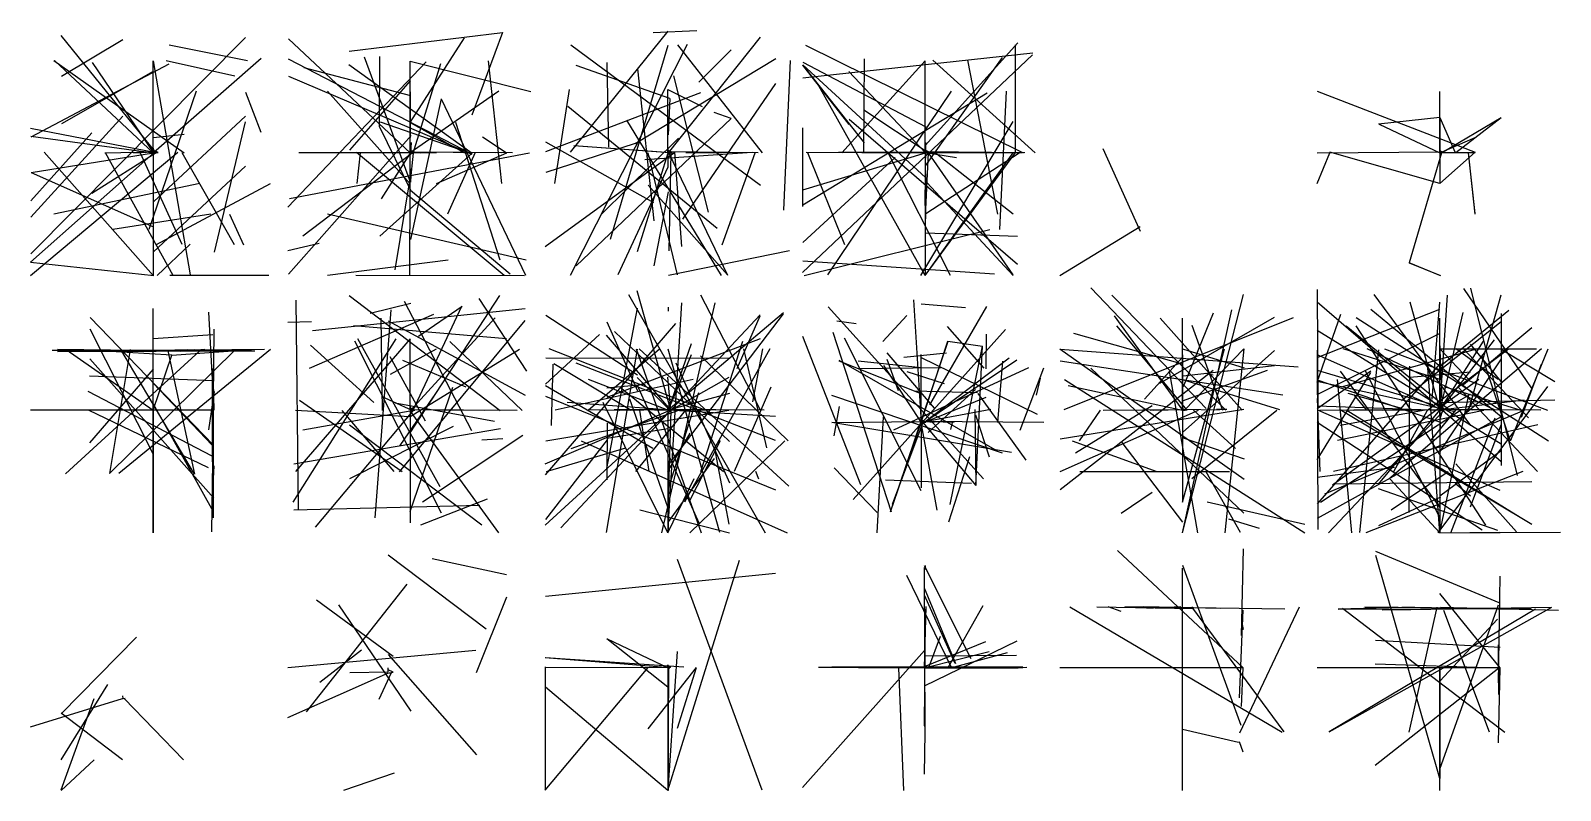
# Model space of a CAD drawing. Header units: metres. Extents: x 0 to 54.4, y -4.2 to 2.
# Drawn here: x 0 to 12.47, y -4.2 to 2 of the extents above; entities that cross this region are included whole.
import ezdxf

# ---------------------------------------------------------------- set-up
doc = ezdxf.new("R2010")
doc.units = ezdxf.units.M

msp = doc.modelspace()

# ---------------------------------------------------------------- linework, layer by layer
at = {"layer": 'MCD_Layer_0'}
for p, q in [((5.076984, 1.982574), (5.432513, 1.996765)), ((0.001892, 0.176788), (1.751892, 1.941589)), ((1.023438, 1), (0.25, 1.957581)), ((0.751862, 1.920776), (0.251923, 1.621582)), ((1.129578, 1.880768), (1.769989, 1.751923)), ((2.101984, 1.930176), (3.098138, 0.998108)), ((2.598108, 1.83017), (3.848138, 1.981964)), ((3.096216, 1.248108), (3.538477, 1.9375)), ((3.848108, 1.981964), (3.598108, 1.308044)), ((5.196216, 1.992188), (4.399402, 1.005798)), ((5.355212, 1.884735), (4.399402, 0.001892)), ((4.404193, 1.880768), (5.953204, 0.736298)), ((4.729358, 0.297577), (5.198077, 1.878418)), ((5.948047, 1.94339), (5.198138, 1)), ((5.273792, 1.880798), (5.966205, 1.001923)), ((6.319867, 1.876862), (8.093396, 1.001923)), ((7.294324, 1.061615), (8.050122, 1.897675)), ((8.028729, 1.880798), (8.029797, 1.001923)), ((0.190399, 1.751862), (1.252991, 1.001923)), ((1, 1), (0.193604, 1.751862)), ((1, 1.023438), (1, 1.75)), ((1, 1.75), (1.299988, 0.005798)), ((1, 1.023438), (1, 1.75)), ((1.880768, 1.769989), (1.001923, 1)), ((1.105377, 1.751923), (1.665588, 1.626892)), ((3.598108, 0.990356), (2.101984, 1.764038)), ((3.098138, 0.760437), (2.723016, 1.779968)), ((2.846216, 1.211548), (2.848108, 1.785767)), ((3.096216, 1.021545), (3.096216, 1.748108)), ((3.096216, 1.748108), (4.080072, 1.5)), ((3.730463, 1.75), (3.841089, 0.750031)), ((4.930591, 1.077576), (6.077014, 1.769989)), ((5.713763, 1.84079), (5.448108, 1.576599)), ((6.192981, 1.751831), (6.139606, 0.533173)), ((6.294324, 0.025543), (8.171185, 1.799072)), ((8.171216, 1.812073), (6.296246, 1.607971)), ((7.294324, 1.75), (6.613904, 1.001892)), ((6.794324, 1.004791), (6.800122, 1.76593)), ((7.294324, 1.023438), (7.294324, 1.75)), ((7.296246, 0.894775), (7.925031, 1.778076)), ((7.355939, 1.755798), (8.191998, 1.001923)), ((7.886182, 0.501923), (7.641522, 1.755798)), ((1.126862, 1.723999), (0.001923, 1.129578)), ((1, 1.664001), (0.251892, 1.237183)), ((0.501892, 1.735779), (1.001923, 1)), ((3.226953, 1.741791), (2.098138, 0.55835)), ((2.101984, 1.625977), (3.598138, 0.990356)), ((2.227014, 1.695374), (3.098138, 1.467041)), ((2.596216, 1.719818), (3.602014, 0.997864)), ((3.119653, 0.998108), (3.346216, 1.728638)), ((5.211841, 1.444), (4.448108, 1.712982)), ((4.698077, 1.736786), (4.713733, 1.047974)), ((4.948047, 1.684174), (5.080951, 0.446381)), ((5.526813, 0.517548), (5.244189, 1.626892)), ((6.294324, 1.719177), (6.796216, 1.081116)), ((6.296185, 1.738403), (7.300122, 1.211548)), ((6.296216, 1.719177), (7.296216, 0.800171)), ((6.675122, 1.230865), (6.296246, 1.716003)), ((6.671216, 1.663666), (7.296246, 1)), ((1.349579, 1.501923), (0.963196, 0.376862)), ((3.096216, 0.748108), (2.419855, 1.503906)), ((2.601953, 1.023224), (3.098108, 1.587402)), ((3.096216, 1.498108), (3.088464, 0.003876)), ((3.817926, 1.503906), (3.095972, 1)), ((3.096216, 1.021545), (3.096216, 1.498108)), ((4.274585, 0.751892), (4.39339, 1.517517)), ((5.196216, 1.023438), (5.196216, 1.515625)), ((5.196216, 1.515625), (5.477008, 1.376892)), ((6.073077, 1.566589), (5.315326, 0.459198)), ((7.294324, 0), (6.415875, 1.564362)), ((7.505872, 1.501892), (6.499524, 0.005798)), ((7.902295, 0.376892), (7.95799, 1.501923)), ((10.49054, 1.501923), (11.778534, 1.005798)), ((11.49054, 1.015625), (11.49054, 1.5)), ((1.751923, 1.494385), (1.876892, 1.169189)), ((3.348047, 1.440369), (3.098108, 0.293274)), ((3.348138, 1.440369), (4.035608, 0.003235)), ((5.461841, 1.489594), (4.198108, 1.009186)), ((5.597614, 0.384735), (4.381793, 1.376892)), ((5.211841, 1.444), (5.198108, 1.14801)), ((6.296216, 0.576019), (7.800092, 1.488342)), ((0.001923, 0.475189), (0.751862, 1.299774)), ((1, 1.023438), (1, 1.25)), ((1.005798, 0.604004), (1.751892, 1.299988)), ((1.5, 0.190399), (1.751862, 1.252991)), ((3.565149, 1.003906), (2.853693, 1.249969)), ((3.096216, 1.248108), (3.538477, 1)), ((3.463678, 1.250031), (3.826746, 0.128906)), ((4.448108, 0.080383), (5.713733, 1.280792)), ((5.633807, 0.001892), (4.861407, 1.267517)), ((5.713763, 1.280792), (5.573108, 1.330597)), ((6.675122, 1.275665), (8.046246, 0.093597)), ((7.317761, 1), (6.794324, 1.347198)), ((8.010327, 1.255798), (7.255292, 0.001892)), ((11.49054, 1.287994), (10.992432, 1.233978)), ((11.49054, 1.287994), (11.492432, 1)), ((11.49054, 1.287994), (11.617432, 1.003998)), ((11.506165, 1), (11.99054, 1.287994)), ((11.621338, 1.003998), (11.992462, 1.287994)), ((1.023438, 1), (0, 1.199982)), ((0.5, 1.163177), (0.001892, 0.609589)), ((0.001892, 1.135986), (1.001892, 1)), ((1.001862, 1.12561), (1.251892, 1.153595)), ((3.101953, 1.142639), (2.101892, 0.012756)), ((2.846216, 1.211548), (3.098108, 0.696381)), ((3.878076, 1.000031), (3.68551, 1.128845)), ((5.196216, 1.023438), (5.196216, 1.234375)), ((6.296185, 0.563873), (6.296185, 1.205566)), ((10.996338, 1.233978), (11.492462, 1)), ((11.49054, 1), (11.778534, 1.126892)), ((0, 0.001923), (1.199982, 1.005768)), ((0, 0.109985), (1.005798, 1)), ((0.005798, 0.839996), (1.001862, 1)), ((1, 0), (0.109985, 1.005798)), ((1.023438, 1), (0.5, 0.67038)), ((0.604004, 1.001892), (1, 1.007812)), ((1.163177, 0.001892), (0.609589, 1.001892)), ((0.839996, 1.001862), (1, 1.007812)), ((0.892792, 1.001892), (1.231995, 0.255768)), ((1, 1.039062), (1.003906, 1)), ((1, 1.007812), (1, 1.039062)), ((1, 1.039062), (1.003906, 1)), ((1, 1.039062), (1.003906, 1)), ((1, 1.007812), (1, 1.039062)), ((1, 1.039062), (1.003906, 1)), ((1, 1.023438), (1, 0.25)), ((1.039062, 1.003906), (1, 1.023438)), ((1, 1.007812), (1, 1.023438)), ((1, 1.023438), (1.003906, 1)), ((1.039062, 1.003906), (1, 1.023438)), ((1, 1.007812), (1, 1.023438)), ((1.023438, 1.003906), (1, 1.015625)), ((1, 1.015625), (1, 0)), ((1.001892, 1), (1.007812, 1)), ((1.001923, 1), (1.007812, 1)), ((1.001923, 1), (1.007812, 1)), ((1.001923, 1), (1.007812, 1)), ((1.003906, 1), (1.023438, 1)), ((1.003906, 1), (1.015625, 1)), ((1.007812, 1), (1.039062, 1.003906)), ((1.664001, 0.251892), (1.237183, 1.001923)), ((2.110864, 0.628876), (4.068475, 1.000031)), ((2.187952, 1.003845), (2.863672, 1.003845)), ((3.111841, 0.998108), (2.221216, 0.321625)), ((2.651666, 1.003876), (3.182336, 0.999969)), ((3.862146, 0), (2.656458, 1.003876)), ((2.686334, 0.999969), (2.660089, 0.749969)), ((3.309656, 1), (2.794489, 0.999969)), ((3.096216, 0.998108), (2.858545, 0.624908)), ((3.096216, 1.00592), (3.096216, 1.03717)), ((3.096216, 1.00592), (3.096216, 1.03717)), ((3.096216, 1.03717), (3.100122, 0.998108)), ((3.096216, 1.03717), (3.100122, 0.998108)), ((3.135278, 1.002014), (3.096216, 1.021545)), ((3.135278, 1.002014), (3.096216, 1.021545)), ((3.135278, 1.002014), (3.096216, 1.021545)), ((3.096216, 1.021545), (3.096216, 0.998108)), ((3.240747, 1.003784), (3.096216, 1.00592)), ((3.793481, 1.000031), (3.096216, 1.00592)), ((3.928278, 1.000031), (3.096216, 1.00592)), ((3.839899, 1.000031), (3.096216, 1.00592)), ((3.121332, 1), (3.096216, 1.00592)), ((3.119653, 0.998108), (3.096216, 0.765564)), ((3.101984, 1.084229), (3.098077, 0.998108)), ((3.098108, 0.998108), (3.104028, 0.998108)), ((3.098108, 0.998108), (3.104028, 0.998108)), ((3.098138, 0.998108), (3.104028, 0.998108)), ((3.100122, 0.998108), (3.119653, 0.998108)), ((3.100122, 0.998108), (3.119653, 0.998108)), ((3.100122, 0.998108), (3.119653, 0.998108)), ((3.100122, 0.998108), (3.119653, 0.998108)), ((3.100122, 0.998108), (3.119653, 0.998108)), ((3.104028, 0.998108), (3.135278, 1.002014)), ((3.104028, 0.998108), (3.135278, 1.002014)), ((3.104028, 0.998108), (3.135278, 1.002014)), ((3.104028, 0.998108), (3.135278, 1.002014)), ((3.104028, 0.998108), (3.135278, 1.002014)), ((3.309656, 0.75), (3.883875, 1.000031)), ((3.625146, 1.003906), (3.3995, 0.500031)), ((4.196216, 0.236298), (5.253802, 1.005798)), ((5.08089, 0.593597), (4.201953, 1.087189)), ((4.930591, 1.077576), (4.202014, 0.839996)), ((5.219653, 1), (4.430591, 1.057587)), ((5.211841, 1), (4.430591, 1.057587)), ((5.283405, 1.11908), (4.655414, 0.501831)), ((4.948108, 0.197174), (5.198108, 1)), ((5.007495, 0.947144), (5.882587, 1.005768)), ((5.273792, 0.005798), (5.036212, 1.001862)), ((5.196216, 1.039062), (5.200122, 1)), ((5.196216, 1.007812), (5.196216, 1.039062)), ((5.196216, 1.039062), (5.200122, 1)), ((5.196216, 1.007812), (5.196216, 1.039062)), ((5.196216, 1.039062), (5.200122, 1)), ((5.196216, 1.039062), (5.200122, 1)), ((5.235278, 1.003906), (5.196216, 1.023438)), ((5.196216, 1.023438), (5.196216, 0.882812)), ((5.235278, 1.003906), (5.196216, 1.023438)), ((5.196216, 1.023438), (5.200122, 1)), ((5.196216, 1.023438), (5.196216, 0.882812)), ((5.219653, 1.003906), (5.196216, 1.015625)), ((5.933002, 1.001892), (5.196216, 1.007812)), ((5.762805, 1.001923), (5.196216, 1.007812)), ((5.202014, 1), (5.196216, 1)), ((5.198047, 1), (5.204028, 1)), ((5.198108, 1), (5.204028, 1)), ((5.198138, 1), (5.204028, 1)), ((5.198138, 1), (5.204028, 1)), ((5.198138, 1), (5.204028, 1)), ((5.198138, 1), (5.204028, 1)), ((5.200122, 1), (5.219653, 1)), ((5.200122, 1), (5.219653, 1)), ((5.200122, 1), (5.211841, 1)), ((5.204028, 1), (5.219653, 1.003906)), ((5.204028, 1), (5.235278, 1.003906)), ((5.204028, 1), (5.235278, 1.003906)), ((5.219653, 1), (5.204028, 0.201599)), ((5.685809, 0.001892), (5.205402, 1.001923)), ((5.309863, 0.236206), (5.253802, 1.005798)), ((5.640216, 1.001892), (5.344226, 1.001892)), ((5.640216, 0.251892), (5.909198, 1.001923)), ((6.296216, 0.698273), (7.296185, 1)), ((6.32475, 1.005768), (8.078992, 1.001831)), ((6.63902, 0.251862), (6.339093, 1.001892)), ((6.589246, 1.005707), (7.294324, 1.007812)), ((7.165387, 1.001862), (6.778699, 1.001801)), ((6.865552, 1.005768), (7.380475, 1.001862)), ((7.49989, 0.001892), (6.992596, 1.001862)), ((7.257672, 1.001892), (7.294324, 1.007812)), ((7.294324, 0.571228), (7.300092, 1.086151)), ((7.294324, 1.039062), (7.29823, 1)), ((7.294324, 1.039062), (7.29823, 1)), ((7.294324, 1.007812), (7.294324, 1.039062)), ((7.294324, 1.039062), (7.29823, 1)), ((7.294324, 1.007812), (7.294324, 1.039062)), ((7.294324, 1.039062), (7.29823, 1)), ((7.294324, 1.023438), (7.294324, 1)), ((7.294324, 1.023438), (7.29823, 1)), ((7.294324, 1.023438), (7.294324, 0)), ((7.333386, 1.003906), (7.294324, 1.023438)), ((7.294324, 1.023438), (7.294324, 0)), ((7.333386, 1.003906), (7.294324, 1.023438)), ((7.294324, 1.023438), (7.294324, 0)), ((7.294324, 1.007812), (7.294324, 1.023438)), ((7.317761, 1.003906), (7.294324, 1.015625)), ((8.106396, 1.001923), (7.294324, 1.007812)), ((7.294324, 0), (8.032727, 1.005798)), ((7.294324, 0), (8.013501, 1.001892)), ((7.317761, 1), (7.294324, 0.484375)), ((7.296185, 1), (7.302136, 1)), ((7.296216, 1), (7.302136, 1)), ((7.550122, 0.960968), (7.296216, 1)), ((7.296216, 1), (7.302136, 1)), ((7.296246, 1), (7.302136, 1)), ((7.296246, 1), (7.302136, 1)), ((7.29823, 1), (7.317761, 1)), ((7.29823, 1), (7.317761, 1)), ((7.299115, 0.505798), (8.060254, 1.001892)), ((7.302136, 1), (7.333386, 1.003906)), ((7.302136, 1), (7.333386, 1.003906)), ((7.31947, 1.001892), (8.009778, 0.005737)), ((8.013501, 0.501892), (7.375439, 1.001892)), ((8.743994, 1.036316), (9.048712, 0.362061)), ((10.49054, 1.001923), (11.49054, 1.007812)), ((10.49054, 0.751923), (10.594513, 1.001892)), ((11.49054, 0.75), (10.594513, 1.005798)), ((11.506165, 1), (11.24054, 0.103973)), ((11.49054, 1.023438), (11.494446, 1)), ((11.49054, 1.007812), (11.49054, 1.023438)), ((11.49054, 1.023438), (11.494446, 1)), ((11.513977, 1.003906), (11.49054, 1.015625)), ((11.49054, 1.015625), (11.49054, 0.75)), ((11.513977, 1.003906), (11.49054, 1.015625)), ((11.494537, 1.001923), (11.49054, 1.007812)), ((11.778534, 1.005798), (11.49054, 0.75)), ((11.778534, 1.001892), (11.49054, 1)), ((11.496338, 1), (11.49054, 1)), ((11.492462, 1), (11.498352, 1)), ((11.492462, 1), (11.498352, 1)), ((11.494446, 1), (11.506165, 1)), ((11.498352, 1), (11.513977, 1.003906)), ((11.498352, 1), (11.513977, 1.003906)), ((11.778534, 0.505798), (11.724518, 1.001923)), ((11.778534, 0.501892), (11.724518, 1.001923)), ((1.001892, 0.193604), (1.751862, 0.892792)), ((2.848108, 0.321747), (3.602014, 0.997864)), ((5.196216, 0.882812), (4.789813, 0.005737)), ((7.050122, 0.963348), (6.296216, 0.269592)), ((0.005676, 0.839996), (1.001862, 0.398407)), ((1.379181, 0.751892), (0.189575, 0.501892)), ((1.021393, 0.251923), (1.957581, 0.751892)), ((2.973077, 0.046814), (3.098108, 0.805603)), ((3.101953, 0.869171), (3.098077, 0.760437)), ((7.296185, 0.091675), (7.300061, 0.830505)), ((8.012799, 0.001923), (7.310315, 0.755798)), ((3.098138, 0.697052), (3.910577, 0.015137)), ((5.682605, 0.005798), (5.036212, 0.736237)), ((5.198108, 0.682007), (5.08092, 0.078369)), ((7.296216, 0.294922), (7.300031, 0.683167)), ((1.470581, 0.501923), (0.67038, 0.376862)), ((1.621582, 0.501892), (1.735779, 0.251923)), ((4.039697, 0.125031), (2.419733, 0.5)), ((6.308759, 0.001923), (7.820691, 0.376892)), ((8.392432, 0), (9.048712, 0.400635)), ((1.299988, 0.255798), (1.031982, 0.001923)), ((2.098108, 0.204559), (2.352014, 0.263458)), ((8.046216, 0.31958), (7.296216, 0.344696)), ((3.406152, 0.125), (2.419733, 0)), ((6.188403, 0.203186), (5.202014, 0)), ((0, 0.109985), (1.005798, 0)), ((1.941589, 0.001892), (1.135986, 0.001892)), ((2.651666, 0.003876), (4.028284, 0.000031)), ((6.296246, 0.121552), (7.858685, 0.014435)), ((11.24054, 0.103973), (11.496338, 0)), ((11.492432, 0), (11.242462, 0.103973)), ((5.219653, -1.097864), (4.946216, -0.123712)), ((9.58573, -1.084253), (8.644354, -0.1)), ((10.492401, -0.113855), (10.496307, -1.084283)), ((11.683807, -0.105066), (12.242462, -0.921869)), ((11.742432, -0.101862), (12.121338, -1.629877)), ((2.162317, -0.198969), (2.181879, -1.906)), ((2.597223, -0.162592), (3.829004, -1.100031)), ((3.099817, -0.228357), (2.767786, -0.309595)), ((3.047144, -0.207971), (3.595911, -1.261957)), ((3.094019, -1.281641), (3.826837, -0.162592)), ((3.117456, -1.101953), (3.515894, -0.248773)), ((3.162317, -0.493555), (3.517816, -0.248773)), ((4.047144, -0.777551), (3.658411, -0.186761)), ((4.874774, -0.154626), (5.990619, -2.095941)), ((5.579974, -0.220972), (5.144641, -2.095972)), ((5.196216, -2.097864), (5.311176, -0.220972)), ((5.950824, -1.095941), (5.465717, -0.158502)), ((7.200574, -0.198267), (7.263104, -1.198236)), ((7.261182, -0.229486), (7.624371, -0.258844)), ((9.747229, -1.095941), (8.817389, -0.158533)), ((9.392432, -2.097864), (9.89115, -0.154596)), ((11.513977, -1.097864), (10.49054, -0.215479)), ((11.743134, -1.220941), (10.956512, -0.154565)), ((11.246338, -0.213098), (11.492432, -1.097864)), ((11.429901, -1.006494), (11.492462, -0.216272)), ((11.49054, -1.097864), (11.552917, -0.158533)), ((11.988129, -0.158472), (11.725525, -1.095941)), ((1.488159, -1.379572), (0.484833, -0.342157)), ((0.999847, -1.097925), (0.999847, -0.269281)), ((0.999847, -1.097925), (0.999847, -0.269281)), ((1.450439, -0.297235), (1.495148, -1.098016)), ((2.275629, -0.753229), (3.287286, -0.314355)), ((2.299066, -0.448755), (4.033411, -0.267969)), ((2.810022, -1.975092), (2.939203, -0.279749)), ((2.856378, -0.346185), (2.867609, -1.100061)), ((2.916254, -0.369135), (4.03338, -0.975366)), ((3.008081, -1.598749), (4.03338, -0.366968)), ((3.787317, -0.344965), (3.095941, -1.101953)), ((4.202014, -0.321558), (4.948077, -0.808069)), ((4.323108, -2.055994), (5.948108, -0.318597)), ((4.698108, -1.572931), (4.948077, -0.265314)), ((6.139453, -0.303461), (5.198138, -1.097864)), ((6.135577, -0.31286), (5.198138, -1.54342)), ((5.201923, -0.289453), (5.201953, -0.255945)), ((5.760608, -0.755853), (5.948138, -0.326898)), ((6.502728, -0.254999), (7.770367, -1.657251)), ((6.575574, -0.369257), (6.731854, -0.390253)), ((7.145917, -0.326227), (6.950543, -0.536462)), ((7.794354, -0.252649), (7.32948, -1.054437)), ((8.428198, -1.092096), (10.298804, -0.342126)), ((8.83573, -0.327875), (9.394354, -1.097864)), ((9.206824, -0.877679), (10.144354, -0.338159)), ((9.211066, -0.346002), (9.880469, -1.095972)), ((9.392432, -2.097864), (9.795142, -0.279596)), ((9.392432, -1.074426), (9.392432, -0.347864)), ((9.644293, -0.307184), (9.39823, -0.905817)), ((10.492432, -0.666681), (11.492432, -0.272272)), ((10.492462, -0.869073), (10.683807, -0.315485)), ((10.808533, -0.342065), (12.376923, -1.345972)), ((10.929901, -0.274286), (11.992462, -1.149072)), ((11.179932, -1.018091), (11.992462, -0.373071)), ((11.49054, -1.074426), (11.49054, -0.347864)), ((11.49054, -1.074426), (11.49054, -0.347864)), ((11.492462, -0.741113), (12.054871, -0.281274)), ((11.679932, -0.300867), (11.492462, -1.097864)), ((11.992401, -0.309076), (11.992432, -1.547479)), ((0.999847, -1.45379), (0.485046, -0.435907)), ((0.999847, -0.511774), (1.485077, -0.480341)), ((1.493958, -0.437555), (1.484863, -1.286981)), ((2.289972, -0.377435), (2.098108, -0.381281)), ((3.881616, -0.514093), (2.632379, -0.408685)), ((4.198138, -1.624719), (5.260577, -0.391046)), ((4.198138, -0.884058), (4.639514, -0.480066)), ((5.219653, -1.097864), (4.696216, -0.486108)), ((4.698108, -0.377008), (4.948108, -0.940515)), ((5.698138, -1.352716), (4.760577, -0.455469)), ((6.294324, -0.494257), (6.76698, -1.702661)), ((6.542432, -0.459863), (7.01698, -1.926263)), ((6.708417, -1.823846), (7.950543, -0.439447)), ((7.474164, -0.415063), (7.773969, -0.754938)), ((7.791364, -0.477563), (7.788373, -0.758844)), ((9.392432, -0.722864), (8.507483, -0.470972)), ((8.854254, -0.408502), (9.429633, -1.095941)), ((9.470313, -0.404565), (9.718634, -1.095941)), ((11.992432, -1.372675), (10.492432, -0.44668)), ((11.49054, -0.472864), (10.498932, -0.967065)), ((10.728912, -0.408502), (11.57193, -1.095941)), ((11.86554, -2.033868), (10.808838, -0.408685)), ((11.683838, -0.886469), (12.242462, -0.421869)), ((1.052734, -0.60946), (0.174652, -0.609705)), ((0.218597, -0.619379), (1.828583, -0.614496)), ((0.867188, -0.609674), (0.219574, -0.603296)), ((1.378754, -0.61236), (0.284393, -1.61535)), ((0.28891, -0.615167), (0.546051, -0.612177)), ((0.289398, -0.602014), (0.999847, -1.098016)), ((1.906097, -0.603235), (0.580536, -0.61532)), ((1.152496, -0.647424), (0.605316, -0.615228)), ((0.810883, -0.603571), (0.644073, -1.612817)), ((0.644073, -1.612817), (1.661957, -0.609705)), ((1.221161, -0.617487), (0.714691, -0.614374)), ((1.957367, -0.603235), (0.718292, -1.613031)), ((1.335175, -1.617517), (0.734711, -0.602838)), ((0.849762, -0.610681), (1.339691, -0.602716)), ((0.968597, -0.61239), (1.660309, -0.613)), ((1.118988, -0.613306), (1.335175, -1.617517)), ((1.152496, -0.647424), (1.800629, -0.602716)), ((1.419769, -0.602991), (1.221161, -0.617487)), ((1.278412, -0.601892), (1.828583, -0.614496)), ((1.550629, -0.611078), (1.58609, -0.612787)), ((1.58609, -0.612787), (1.617523, -0.603906)), ((2.977197, -0.514154), (2.139001, -1.846155)), ((3.094019, -0.516016), (2.161401, -1.596155)), ((2.283411, -0.56817), (2.799066, -1.033563)), ((3.349817, -1.937158), (2.642786, -0.533594)), ((3.33999, -1.721155), (2.667596, -0.514124)), ((2.934015, -0.803217), (3.309595, -0.596155)), ((3.094019, -1.086328), (3.094019, -0.516016)), ((3.094019, -1.148828), (3.988, -0.600061)), ((3.41842, -0.537561), (4.00921, -1.100031)), ((5.486011, -1.092065), (4.227252, -0.596033)), ((4.547839, -1.095972), (5.126971, -0.596002)), ((4.696216, -2.092798), (4.948108, -0.600214)), ((5.948108, -0.516199), (4.698108, -0.993311)), ((4.93764, -0.596033), (5.467181, -2.095972)), ((6.183765, -1.717126), (4.962634, -0.595972)), ((5.196216, -0.597864), (5.61803, -2.092065)), ((5.385608, -0.556848), (5.198138, -1.097864)), ((6.028766, -0.595972), (5.333087, -1.845972)), ((5.464404, -1.595941), (5.807971, -0.533472)), ((5.814014, -0.595941), (6.002032, -1.404565)), ((5.88988, -1.029596), (5.972034, -0.595941)), ((7.261182, -1.752924), (6.635571, -0.508875)), ((7.013074, -1.926263), (7.481824, -0.534235)), ((7.263043, -1.198236), (7.479932, -0.534235)), ((7.479932, -0.534235), (7.763074, -0.574243)), ((7.497449, -1.866235), (7.763074, -0.574243)), ((7.706494, -1.710229), (7.763043, -0.574243)), ((8.392432, -0.595941), (9.894537, -1.658472)), ((8.394354, -0.599146), (10.335699, -0.743066)), ((9.392432, -1.847864), (9.735327, -0.595972)), ((9.392432, -0.597864), (9.894537, -0.752222)), ((9.392432, -1.27923), (10.144293, -0.609827)), ((9.408057, -1.097864), (9.892432, -0.595758)), ((9.894354, -0.595758), (9.738074, -2.097864)), ((10.492401, -0.607477), (10.496338, -2.069086)), ((11.797516, -0.595941), (10.68573, -0.908502)), ((11.49054, -0.847864), (10.703339, -0.595972)), ((10.99054, -0.60589), (10.836182, -2.092584)), ((11.943329, -1.096002), (10.898499, -0.596063)), ((11.040924, -0.596002), (12.368927, -1.095972)), ((12.320526, -0.595941), (11.074524, -1.658502)), ((11.389709, -1.095972), (12.050537, -0.595972)), ((11.49054, -1.097864), (11.84729, -0.533533)), ((11.513977, -1.097864), (11.49054, -0.537866)), ((11.49054, -0.597864), (12.279327, -0.595972)), ((11.49054, -0.597864), (11.726532, -0.845972)), ((11.933838, -0.524072), (11.492462, -1.097864)), ((11.968109, -0.845972), (11.621735, -0.595972)), ((12.215332, -1.158472), (11.684509, -0.595941)), ((11.992432, -0.861871), (11.742432, -0.559473)), ((11.99054, -0.600275), (12.429932, -0.862878)), ((12.070526, -1.342065), (12.375305, -0.595972)), ((1.495026, -1.81347), (0.482513, -0.678094)), ((0.999939, -1.098016), (1.152496, -0.647424)), ((3.220605, -1.185968), (2.933221, -0.662592)), ((3.033411, -0.687982), (3.549066, -0.905542)), ((5.698077, -0.67605), (4.202014, -0.672205)), ((4.259448, -0.720972), (4.244098, -1.220972)), ((4.267047, -0.717096), (4.897449, -1.095972)), ((6.073108, -1.343439), (4.448108, -0.714105)), ((5.385577, -0.644647), (5.198138, -1.097864)), ((5.260577, -0.710046), (5.698138, -1.688715)), ((6.17821, -1.345941), (5.463611, -0.654565)), ((7.885175, -1.430719), (6.593152, -0.692438)), ((7.261182, -0.963861), (6.593182, -0.696344)), ((7.261182, -0.752924), (6.749188, -0.696375)), ((6.954449, -0.732263), (7.263104, -1.198236)), ((6.981152, -0.629968), (7.368573, -1.079126)), ((6.981854, -0.680658), (7.075574, -0.937463)), ((7.12196, -0.665094), (7.468365, -0.629938)), ((7.261182, -1.174799), (7.261182, -0.643549)), ((7.261182, -0.666986), (8.206769, -1.129938)), ((7.284619, -1.198236), (7.979932, -0.671045)), ((7.284619, -1.198236), (8.042432, -0.685449)), ((7.925183, -0.696344), (7.885175, -1.196344)), ((8.394354, -0.695154), (10.210699, -0.972864)), ((9.392432, -0.665399), (9.081793, -1.006677)), ((9.394324, -0.644861), (9.394293, -1.071802)), ((10.142432, -0.735986), (9.39823, -0.821008)), ((11.513977, -1.097864), (10.49054, -0.645074)), ((11.492432, -0.72027), (10.492432, -1.861078)), ((11.24054, -1.930688), (11.246338, -0.739496)), ((11.992432, -0.678674), (11.492432, -1.433862)), ((11.832947, -0.654565), (12.064331, -1.345941)), ((12.158539, -1.154565), (12.320709, -0.720941)), ((1.49585, -0.857019), (0.479584, -0.819452)), ((0.999847, -0.762689), (0.480347, -1.363153)), ((0.999847, -1.097925), (0.999847, -0.762689)), ((1.48349, -1.517328), (1.482544, -0.773798)), ((1.487183, -0.758173), (1.495148, -1.098016)), ((5.401569, -0.845972), (4.27785, -1.095972)), ((5.196216, -1.097864), (4.549365, -0.846002)), ((5.211841, -1.097864), (4.946216, -0.830469)), ((5.219653, -1.097864), (5.196216, -0.828363)), ((5.219653, -1.097864), (5.696216, -0.826898)), ((7.422955, -0.751001), (6.749188, -0.758875)), ((8.137952, -0.751001), (7.037183, -1.258875)), ((7.145917, -0.780634), (7.450543, -0.88064)), ((7.261182, -1.182611), (7.261182, -0.752924)), ((8.069165, -1.258844), (8.261151, -0.751001)), ((8.231854, -0.835046), (8.200574, -0.974451)), ((8.394324, -1.744257), (9.644324, -0.771753)), ((8.432043, -0.845972), (10.39054, -2.095972)), ((8.644324, -0.754968), (9.894324, -1.935449)), ((9.517432, -2.095941), (9.285773, -0.779596)), ((9.392432, -1.019983), (10.08573, -0.771661)), ((9.392432, -0.847864), (10.183112, -1.092065)), ((9.581793, -0.794855), (9.644354, -0.809351)), ((10.492401, -0.849878), (11.496307, -1.193872)), ((10.492432, -0.769861), (11.433807, -1.049493)), ((10.929901, -0.777887), (10.492462, -1.086694)), ((10.492462, -1.502679), (10.929901, -0.790887)), ((10.492462, -0.861078), (11.617432, -1.108667)), ((10.617462, -1.704279), (11.808838, -0.84527)), ((10.772522, -2.095972), (10.656921, -0.845972)), ((10.679901, -0.778284), (11.492462, -1.889856)), ((11.49054, -1.972864), (10.884125, -0.779565)), ((11.246307, -0.829095), (11.742432, -0.784265)), ((11.49054, -2.097864), (11.392914, -0.752252)), ((1.479645, -1.473016), (0.469116, -0.945367)), ((0.999847, -0.876703), (1.480377, -1.383173)), ((0.999847, -1.097925), (0.999847, -0.876703)), ((1.495972, -0.945367), (1.450439, -1.257928)), ((1.476593, -2.089227), (1.495117, -0.945367)), ((3.283411, -0.987756), (3.010004, -1.38595)), ((3.094019, -1.922266), (3.442743, -0.908685)), ((5.073077, -1.408655), (4.198108, -0.898767)), ((4.198108, -0.982904), (6.073108, -1.74624)), ((4.698138, -0.914911), (5.010608, -0.886072)), ((4.808551, -0.908502), (5.649432, -1.595941)), ((4.946216, -0.892511), (5.448108, -2.016229)), ((5.198108, -1.744714), (5.448077, -0.95379)), ((5.698108, -0.960992), (5.198108, -1.097864)), ((6.036792, -0.908472), (5.737231, -1.595941)), ((7.925183, -1.446344), (6.533154, -0.977594)), ((7.722119, -0.95672), (7.204419, -0.941064)), ((7.261182, -1.182611), (7.261182, -0.979486)), ((7.261182, -1.182611), (7.261182, -0.979486)), ((7.284619, -1.198236), (7.792432, -0.991052)), ((7.70448, -0.928644), (7.317792, -1.278253)), ((8.117139, -1.504968), (7.727155, -0.961938)), ((8.46073, -0.895868), (9.394354, -1.097864)), ((10.742462, -0.957086), (11.179932, -1.081689)), ((10.789734, -0.970972), (10.894135, -1.095972)), ((11.476929, -2.095972), (12.372925, -0.904565)), ((11.49054, -2.097864), (11.727325, -0.970972)), ((11.513977, -1.097864), (11.74054, -0.966669)), ((11.52652, -0.904565), (12.151337, -1.095941)), ((11.64093, -0.908472), (12.287537, -1.595941)), ((0.999878, -1.098016), (0, -1.098016)), ((0.999878, -1.098016), (0, -1.098016)), ((0.999878, -1.098016), (0, -1.098016)), ((1.450439, -1.566766), (0.472168, -1.098016)), ((0.999847, -1.045129), (1.488403, -1.923212)), ((0.999847, -1.097986), (0.999847, -2.097864)), ((1.482697, -1.098016), (0.999847, -1.097986)), ((1.485474, -1.098016), (0.999847, -1.097986)), ((1.494629, -1.098016), (0.999847, -1.097986)), ((1.494629, -1.098016), (0.999847, -1.097986)), ((1.485504, -1.098016), (0.999847, -1.097986)), ((0.999847, -2.097864), (0.999847, -1.098016)), ((0.999847, -1.098016), (0.999878, -1.098016)), ((0.999847, -2.097864), (0.999847, -1.098016)), ((0.999847, -1.098016), (0.999939, -1.098016)), ((0.999847, -1.098016), (0.999878, -1.098016)), ((0.999847, -2.097864), (0.999847, -1.098016)), ((0.999847, -1.098016), (0.999878, -1.098016)), ((0.999847, -2.097864), (0.999847, -1.098016)), ((0.999847, -1.098016), (0.999939, -1.098016)), ((0.999847, -1.098016), (0.999878, -1.098016)), ((0.999847, -2.097864), (0.999847, -1.098016)), ((0.999847, -1.098016), (0.999878, -1.098016)), ((0.999847, -2.097864), (0.999847, -1.098016)), ((2.161401, -1.096155), (3.094019, -1.148828)), ((2.192804, -1.014124), (3.030786, -1.596185)), ((2.22088, -1.256769), (3.095911, -1.101953)), ((3.117456, -1.101953), (2.320581, -2.050165)), ((2.965906, -1.596216), (2.540796, -1.100061)), ((3.117456, -1.101953), (2.890894, -0.999994)), ((2.97323, -1.037592), (3.782617, -1.185968)), ((3.094019, -1.062891), (3.097925, -1.101953)), ((3.094019, -1.062891), (3.097925, -1.101953)), ((3.094019, -1.062891), (3.097925, -1.101953)), ((3.094019, -1.094141), (3.094019, -1.062891)), ((3.094019, -1.062891), (3.097925, -1.101953)), ((3.094019, -1.094141), (3.094019, -1.062891)), ((3.094019, -1.062891), (3.097925, -1.101953)), ((3.094019, -1.078516), (3.094019, -1.555078)), ((3.094019, -1.078516), (3.094019, -1.398828)), ((3.094019, -1.078516), (3.097925, -1.101953)), ((3.094019, -1.094141), (3.094019, -1.078516)), ((3.094019, -1.078516), (3.094019, -2.016016)), ((3.133081, -1.098047), (3.094019, -1.078516)), ((3.094019, -1.078516), (3.094019, -1.187891)), ((3.133081, -1.098047), (3.094019, -1.078516)), ((3.967615, -1.100061), (3.094019, -1.094141)), ((3.50799, -1.100031), (3.094019, -1.094141)), ((3.702417, -1.100031), (3.094019, -1.094141)), ((3.09588, -1.101953), (3.101831, -1.101953)), ((3.09588, -1.101953), (3.101831, -1.101953)), ((3.095911, -1.101953), (3.101831, -1.101953)), ((3.095941, -1.101953), (3.101831, -1.101953)), ((3.095941, -1.101953), (3.101831, -1.101953)), ((3.818536, -2.097864), (3.095941, -1.101953)), ((3.095941, -1.101953), (3.101831, -1.101953)), ((3.097925, -1.101953), (3.117456, -1.101953)), ((3.097925, -1.101953), (3.117456, -1.101953)), ((3.097925, -1.101953), (3.109644, -1.101953)), ((3.101831, -1.101953), (3.133081, -1.098047)), ((3.101831, -1.101953), (3.133081, -1.098047)), ((5.219653, -1.097864), (4.196216, -2.034967)), ((4.196216, -1.534235), (5.201984, -1.103479)), ((4.201282, -1.345972), (5.693866, -1.095972)), ((5.222827, -1.095941), (4.376575, -1.033502)), ((4.40697, -1.408502), (5.286609, -1.095941)), ((4.561206, -1.092126), (4.801166, -1.096002)), ((5.196216, -2.097864), (4.66936, -1.033502)), ((4.759845, -1.092096), (5.190601, -1.092157)), ((4.804248, -1.095972), (5.196216, -1.090051)), ((5.196216, -1.887109), (4.885577, -1.007471)), ((5.340289, -1.095972), (4.933368, -1.596002)), ((5.044025, -1.596033), (4.967548, -1.096002)), ((5.090747, -1.096002), (5.196216, -1.090051)), ((5.532397, -1.096063), (5.112567, -1.096002)), ((5.196216, -1.058801), (5.200122, -1.097864)), ((5.196216, -1.058801), (5.200122, -1.097864)), ((5.196216, -1.058801), (5.200122, -1.097864)), ((5.196216, -1.090051), (5.196216, -1.058801)), ((5.196216, -1.058801), (5.200122, -1.097864)), ((5.196216, -1.090051), (5.196216, -1.058801)), ((5.196216, -1.058801), (5.200122, -1.097864)), ((5.196216, -1.090051), (5.196216, -1.058801)), ((5.196216, -1.058801), (5.200122, -1.097864)), ((5.196216, -1.090051), (5.196216, -1.058801)), ((5.196216, -1.074426), (5.196216, -2.097864)), ((5.196216, -1.074426), (5.196216, -1.347864)), ((5.196216, -1.074426), (5.196216, -2.097864)), ((5.235278, -1.093958), (5.196216, -1.074426)), ((5.196216, -1.090051), (5.196216, -1.074426)), ((5.196216, -1.074426), (5.196216, -1.347864)), ((5.235278, -1.093958), (5.196216, -1.074426)), ((5.196216, -1.074426), (5.196216, -1.347864)), ((5.235278, -1.093958), (5.196216, -1.074426)), ((5.196216, -1.074426), (5.196216, -1.847864)), ((5.196216, -1.090051), (5.196216, -1.074426)), ((5.235278, -1.093958), (5.196216, -1.074426)), ((5.235278, -1.093958), (5.196216, -1.074426)), ((5.196216, -1.074426), (5.200122, -1.097864)), ((5.219653, -1.093958), (5.196216, -1.082239)), ((5.777881, -1.095972), (5.196216, -1.090051)), ((5.584033, -1.095941), (5.196216, -1.090051)), ((5.981219, -1.095941), (5.196216, -1.090051)), ((5.538226, -1.095941), (5.196216, -1.090051)), ((5.219653, -1.097864), (5.196216, -1.917505)), ((5.198016, -1.097864), (5.204028, -1.097864)), ((5.202014, -2.066827), (5.198047, -1.097864)), ((5.198108, -1.097864), (5.204028, -1.097864)), ((5.198108, -1.097864), (5.204028, -1.097864)), ((5.198108, -1.097864), (5.204028, -1.097864)), ((5.198108, -1.097864), (5.204028, -1.097864)), ((6.073108, -1.149438), (5.198108, -1.097864)), ((5.198138, -1.097864), (5.204028, -1.097864)), ((5.198138, -1.097864), (5.204028, -1.097864)), ((5.198138, -1.097864), (5.204028, -1.097864)), ((5.200122, -1.097864), (5.219653, -1.097864)), ((5.200122, -1.097864), (5.219653, -1.097864)), ((5.200122, -1.097864), (5.211841, -1.097864)), ((5.200122, -1.097864), (5.219653, -1.097864)), ((5.200122, -1.097864), (5.211841, -1.097864)), ((5.200122, -1.097864), (5.219653, -1.097864)), ((5.204028, -1.097864), (5.235278, -1.093958)), ((5.204028, -1.097864), (5.235278, -1.093958)), ((5.204028, -1.097864), (5.235278, -1.093958)), ((5.204028, -1.097864), (5.235278, -1.093958)), ((5.204028, -1.097864), (5.235278, -1.093958)), ((5.204028, -1.097864), (5.235278, -1.093958)), ((6.593152, -1.067438), (6.548779, -1.305719)), ((7.829449, -1.090845), (7.263104, -1.198236)), ((7.700543, -1.091241), (7.708417, -1.710229)), ((8.394324, -1.331384), (9.894293, -1.088556)), ((8.396643, -1.596002), (9.523657, -1.095972)), ((8.519324, -1.445459), (9.144324, -1.059778)), ((8.554266, -1.345972), (8.725226, -1.095972)), ((8.746039, -1.095972), (9.392432, -1.090051)), ((9.130103, -1.096002), (9.392432, -1.090051)), ((9.158911, -1.096002), (9.392432, -1.090051)), ((9.392432, -1.058801), (9.396338, -1.097864)), ((9.392432, -1.058801), (9.396338, -1.097864)), ((9.392432, -1.058801), (9.396338, -1.097864)), ((9.392432, -1.058801), (9.396338, -1.097864)), ((9.392432, -1.074426), (9.392432, -1.097864)), ((9.392432, -1.074426), (9.392432, -1.347864)), ((9.392432, -1.074426), (9.396338, -1.097864)), ((9.392432, -1.090051), (9.392432, -1.074426)), ((9.392432, -1.074426), (9.396338, -1.097864)), ((9.392432, -1.074426), (9.392432, -1.097864)), ((9.392432, -1.082239), (9.392432, -1.847864)), ((9.406042, -1.095941), (9.392432, -1.090051)), ((9.695441, -1.095941), (9.392432, -1.090051)), ((9.394324, -1.097864), (9.400244, -1.097864)), ((9.394324, -1.097864), (9.400244, -1.097864)), ((9.394324, -1.097864), (9.400244, -1.097864)), ((9.394354, -1.097864), (9.400244, -1.097864)), ((9.394354, -1.097864), (9.400244, -1.097864)), ((9.394354, -1.097864), (9.400244, -1.097864)), ((9.396338, -1.097864), (9.415869, -1.097864)), ((9.396338, -1.097864), (9.415869, -1.097864)), ((9.396338, -1.097864), (9.408057, -1.097864)), ((9.396338, -1.097864), (9.415869, -1.097864)), ((9.396338, -1.097864), (9.415869, -1.097864)), ((9.396338, -1.097864), (9.415869, -1.097864)), ((9.400244, -1.097864), (9.431494, -1.093958)), ((9.400244, -1.097864), (9.431494, -1.093958)), ((9.400244, -1.097864), (9.415869, -1.093958)), ((9.400244, -1.097864), (9.431494, -1.093958)), ((9.400244, -1.097864), (9.431494, -1.093958)), ((9.470313, -1.654565), (10.162421, -1.095941)), ((9.824896, -1.408502), (9.483618, -1.095941)), ((9.754309, -1.092065), (9.669287, -1.092157)), ((10.492401, -1.061884), (11.492432, -1.097864)), ((10.515533, -1.595941), (10.493713, -1.002252)), ((11.982513, -1.752222), (10.495819, -1.095941)), ((10.510132, -1.095941), (11.49054, -1.090051)), ((10.519318, -1.846002), (11.667328, -1.092065)), ((10.554535, -1.779565), (12.179718, -1.095941)), ((10.583313, -2.096002), (11.52652, -1.095972)), ((10.657715, -1.342065), (11.848907, -1.095972)), ((11.372131, -1.095972), (10.677338, -1.220972)), ((10.679932, -1.091882), (12.242462, -2.025873)), ((12.145721, -1.970972), (10.728119, -1.095972)), ((10.783325, -1.096033), (11.49054, -1.090051)), ((11.159332, -1.096002), (10.789734, -1.096033)), ((10.992432, -1.699091), (11.492432, -1.097864)), ((11.023712, -1.095972), (11.49054, -1.090051)), ((11.11615, -1.596033), (11.389709, -1.096002)), ((11.215729, -1.095972), (11.49054, -1.090051)), ((11.61853, -1.095972), (11.418549, -1.342096)), ((11.436127, -1.096002), (11.49054, -1.090051)), ((11.49054, -1.090051), (11.49054, -1.058801)), ((11.49054, -1.090051), (11.49054, -1.058801)), ((11.49054, -1.090051), (11.49054, -1.058801)), ((11.49054, -1.090051), (11.49054, -1.058801)), ((11.49054, -1.090051), (11.49054, -1.058801)), ((11.49054, -1.058801), (11.494446, -1.097864)), ((11.49054, -1.058801), (11.494446, -1.097864)), ((11.49054, -1.058801), (11.494446, -1.097864)), ((11.49054, -1.058801), (11.494446, -1.097864)), ((11.49054, -1.058801), (11.494446, -1.097864)), ((11.49054, -1.058801), (11.494446, -1.097864)), ((11.529602, -1.093958), (11.49054, -1.074426)), ((11.529602, -1.093958), (11.49054, -1.074426)), ((11.529602, -1.093958), (11.49054, -1.074426)), ((11.529602, -1.093958), (11.49054, -1.074426)), ((11.529602, -1.093958), (11.49054, -1.074426)), ((11.529602, -1.093958), (11.49054, -1.074426)), ((11.49054, -1.074426), (11.49054, -1.097864)), ((11.49054, -1.074426), (11.49054, -2.097864)), ((11.49054, -1.074426), (11.49054, -2.097864)), ((11.49054, -1.082239), (11.49054, -1.097864)), ((11.581909, -1.095941), (11.49054, -1.090051)), ((11.909729, -1.095972), (11.49054, -1.090051)), ((11.759308, -1.095972), (11.49054, -1.090051)), ((11.701935, -1.095941), (11.49054, -1.090051)), ((12.314117, -1.095941), (11.49054, -1.090051)), ((11.496521, -1.095941), (11.49054, -1.090051)), ((11.810516, -1.095941), (11.49054, -1.090051)), ((11.513977, -1.097864), (11.49054, -1.169855)), ((11.496307, -1.254846), (11.49234, -1.097864)), ((11.492401, -1.097864), (11.498352, -1.097864)), ((11.492401, -1.097864), (11.498352, -1.097864)), ((11.492432, -1.097864), (11.498352, -1.097864)), ((11.492462, -1.035486), (12.429871, -1.013879)), ((12.179901, -1.016473), (11.492462, -1.097864)), ((11.492462, -1.097864), (11.498352, -1.097864)), ((11.492462, -1.097864), (11.498352, -1.097864)), ((11.492462, -1.097864), (11.498352, -1.097864)), ((11.494446, -1.097864), (11.513977, -1.097864)), ((11.494446, -1.097864), (11.513977, -1.097864)), ((11.494446, -1.097864), (11.513977, -1.097864)), ((11.494446, -1.097864), (11.513977, -1.097864)), ((11.494446, -1.097864), (11.513977, -1.097864)), ((11.494446, -1.097864), (11.513977, -1.097864)), ((11.494446, -1.097864), (11.513977, -1.097864)), ((11.494446, -1.097864), (11.513977, -1.097864)), ((11.494446, -1.097864), (11.513977, -1.097864)), ((11.494446, -1.097864), (11.513977, -1.097864)), ((11.494446, -1.097864), (11.513977, -1.097864)), ((11.498352, -1.097864), (11.529602, -1.093958)), ((11.498352, -1.097864), (11.529602, -1.093958)), ((11.498352, -1.097864), (11.529602, -1.093958)), ((11.498352, -1.097864), (11.529602, -1.093958)), ((11.498352, -1.097864), (11.529602, -1.093958)), ((11.498352, -1.097864), (11.513977, -1.093958)), ((11.498352, -1.097864), (11.529602, -1.093958)), ((11.498352, -1.097864), (11.529602, -1.093958)), ((11.498352, -1.097864), (11.529602, -1.093958)), ((11.498352, -1.097864), (11.529602, -1.093958)), ((11.498352, -1.097864), (11.529602, -1.093958)), ((11.498352, -1.097864), (11.513977, -1.093958)), ((11.513977, -1.097864), (11.99054, -1.513879)), ((1.488159, -1.230676), (1.48819, -1.973016)), ((3.445581, -1.230066), (2.599756, -1.655176)), ((3.679956, -2.03457), (2.599817, -1.218774)), ((4.701984, -1.203333), (4.698077, -1.663843)), ((6.533154, -1.196344), (7.261182, -1.190424)), ((7.999554, -1.442438), (6.533154, -1.196344)), ((6.903699, -2.097864), (6.95448, -1.150262)), ((7.013074, -1.926263), (7.263074, -1.198236)), ((7.276807, -1.198236), (7.026807, -1.866266)), ((7.261182, -1.190424), (7.261182, -1.159174)), ((7.261182, -1.190424), (7.261182, -1.159174)), ((7.261182, -1.190424), (7.261182, -1.159174)), ((7.261182, -1.190424), (7.261182, -1.159174)), ((7.261182, -1.159174), (7.265088, -1.198236)), ((7.261182, -1.190424), (7.261182, -1.159174)), ((7.261182, -1.159174), (7.265088, -1.198236)), ((7.261182, -1.174799), (7.265088, -1.198236)), ((7.300244, -1.19433), (7.261182, -1.174799)), ((7.300244, -1.19433), (7.261182, -1.174799)), ((7.261182, -1.190424), (7.261182, -1.174799)), ((7.261182, -1.174799), (7.265088, -1.198236)), ((7.300244, -1.19433), (7.261182, -1.174799)), ((7.300244, -1.19433), (7.261182, -1.174799)), ((7.300244, -1.19433), (7.261182, -1.174799)), ((7.284619, -1.19433), (7.261182, -1.182611)), ((7.261182, -1.182611), (7.261182, -1.729486)), ((7.530774, -1.196313), (7.261182, -1.190424)), ((8.261151, -1.196313), (7.261182, -1.190424)), ((7.368176, -1.196313), (7.261182, -1.190424)), ((7.263074, -1.198236), (7.268994, -1.198236)), ((7.39198, -1.910638), (7.263074, -1.198236)), ((7.263074, -1.198236), (7.268994, -1.198236)), ((7.263104, -1.198236), (7.268994, -1.198236)), ((7.265088, -1.198236), (7.284619, -1.198236)), ((7.265088, -1.198236), (7.284619, -1.198236)), ((7.265088, -1.198236), (7.284619, -1.198236)), ((7.268994, -1.198236), (7.300244, -1.19433)), ((7.268994, -1.198236), (7.300244, -1.19433)), ((7.268994, -1.198236), (7.284619, -1.19433)), ((7.268994, -1.198236), (7.284619, -1.19433)), ((7.276807, -1.198236), (7.706494, -1.710229)), ((7.276807, -1.198236), (7.706494, -1.710229)), ((7.502698, -1.254999), (7.518353, -1.196313)), ((7.70448, -1.136041), (7.817792, -1.478265)), ((11.992432, -1.152277), (10.492401, -1.98028)), ((10.492462, -1.19549), (11.836151, -2.07287)), ((12.289734, -1.217065), (10.624908, -1.595972)), ((11.581329, -2.095941), (11.943329, -1.158502)), ((11.742432, -1.885065), (11.992432, -1.216272)), ((3.831018, -1.248468), (2.146997, -1.537561)), ((4.014795, -1.303186), (3.195978, -1.846155)), ((3.679956, -1.339594), (3.849786, -1.328363)), ((4.701984, -1.337732), (4.198077, -1.988641)), ((4.489825, -1.345972), (6.170367, -2.095972)), ((5.196216, -1.250055), (4.698047, -1.326532)), ((5.196216, -1.597864), (5.379169, -1.283472)), ((5.621875, -1.345972), (5.370807, -1.842065)), ((5.376788, -2.095972), (6.151477, -1.345972)), ((8.493872, -1.345972), (9.18363, -1.595972)), ((8.89823, -1.360193), (9.394293, -2.009302)), ((9.898199, -1.496179), (9.394293, -1.321008)), ((4.205615, -1.595941), (4.854236, -1.404596)), ((5.573077, -1.489832), (5.198108, -2.007104)), ((5.696216, -2.027032), (5.576984, -1.396631)), ((7.65498, -1.477563), (7.483563, -2.008844)), ((11.99054, -1.429071), (11.492401, -1.798669)), ((1.483368, -1.808466), (1.49585, -1.551813)), ((5.939166, -1.658472), (5.913013, -1.595941)), ((6.55235, -1.567438), (6.902356, -1.930719)), ((8.554846, -1.595972), (9.776923, -1.595972)), ((9.584479, -1.595972), (9.863898, -2.092065)), ((11.121338, -1.564691), (10.492432, -1.644678)), ((12.168915, -1.595972), (10.889313, -2.095972)), ((11.095337, -1.908502), (11.558319, -1.595941)), ((12.117432, -2.089471), (11.621338, -1.533868)), ((5.196216, -2.097864), (5.410022, -1.654565)), ((6.970776, -1.665094), (7.671552, -1.692438)), ((10.621338, -1.696283), (12.242432, -1.678674)), ((11.965027, -2.078271), (10.992462, -1.737878)), ((11.49054, -2.097864), (11.085724, -1.658502)), ((11.74054, -1.798669), (11.617432, -1.694269)), ((3.181848, -2.030786), (3.724786, -1.820764)), ((8.892432, -1.936029), (9.144324, -1.76507)), ((10.390295, -2.029565), (9.594427, -1.845941)), ((11.496307, -1.805078), (10.992371, -2.040277)), ((3.662195, -1.873468), (2.145807, -1.912561)), ((4.968555, -1.908502), (5.698016, -2.095941)), ((9.769324, -1.982813), (10.019324, -2.058252)), ((11.49054, -2.097864), (11.980927, -2.092065)), ((11.49054, -2.097864), (12.474548, -2.092096)), ((8.862006, -2.240802), (9.888098, -3.19588)), ((9.888525, -2.22713), (9.870398, -2.934406)), ((2.91665, -2.275714), (3.713708, -2.879321)), ((3.879419, -2.439594), (3.273981, -2.308948)), ((5.196216, -4.195728), (5.7802, -2.318835)), ((5.966205, -4.193805), (5.276202, -2.314929)), ((7.669324, -3.124316), (7.290479, -2.365619)), ((7.294324, -2.362445), (7.294324, -2.396228)), ((9.392279, -2.359943), (9.869788, -3.66463)), ((10.967316, -2.246661), (11.972504, -2.66463)), ((11.490387, -4.098224), (10.968689, -2.281818)), ((4.198138, -2.611743), (6.073108, -2.425739)), ((7.141217, -2.441791), (7.509961, -3.195605)), ((7.294324, -3.731342), (7.290387, -2.378436)), ((7.290417, -2.432635), (7.290417, -2.395648)), ((9.392279, -3.195789), (9.392279, -2.38338)), ((11.970947, -3.31795), (11.983215, -2.449786)), ((3.066919, -2.516132), (2.246606, -3.555835)), ((7.544324, -3.163715), (7.290479, -2.547992)), ((7.540417, -3.161914), (7.290479, -2.603656)), ((11.982666, -3.19588), (11.490387, -2.591388)), ((2.957574, -3.105731), (2.332574, -2.644244)), ((3.102075, -3.551196), (2.512262, -2.683002)), ((3.879419, -2.621997), (3.633356, -3.237201)), ((7.288556, -3.197528), (7.301434, -2.695667)), ((7.765271, -2.69176), (7.479565, -3.195605)), ((8.475287, -2.700793), (10.204779, -3.721973)), ((8.693793, -2.699725), (9.486029, -2.71358)), ((8.892279, -2.738696), (8.786566, -2.699634)), ((10.228217, -2.718372), (8.923529, -2.700671)), ((9.704779, -2.714221), (9.077338, -2.700183)), ((9.378607, -2.699664), (9.103217, -2.713855)), ((9.467474, -2.700946), (10.220404, -3.718951)), ((9.85813, -3.440509), (9.887793, -2.72713)), ((9.861029, -3.726154), (10.347357, -2.700061)), ((10.588043, -3.717578), (12.404449, -2.703143)), ((12.271637, -2.719592), (10.588043, -3.717578)), ((11.284821, -2.702747), (10.662262, -2.717792)), ((10.662262, -2.717792), (12.002106, -2.713)), ((12.021637, -3.722888), (10.697418, -2.712817)), ((12.236481, -2.715198), (10.878571, -2.703265)), ((11.021637, -2.72536), (11.256012, -2.721057)), ((11.240387, -3.721332), (11.470367, -2.70354)), ((11.256012, -2.721057), (12.402008, -2.703601)), ((11.490387, -4.024005), (11.968475, -2.684161)), ((11.495758, -2.702777), (12.459137, -2.726001)), ((11.521637, -2.725787), (11.892731, -3.71828)), ((12.029449, -2.71767), (11.963043, -2.717456)), ((9.874365, -2.813068), (9.88819, -2.88338)), ((11.490387, -3.305255), (11.960602, -2.801349)), ((0.863098, -2.945697), (0.248108, -3.570728)), ((5.196216, -3.355731), (4.698077, -2.961749)), ((4.702014, -2.961749), (5.198138, -3.195728)), ((7.288556, -2.931842), (7.290417, -3.674182)), ((7.288556, -3.344867), (8.044293, -2.976123)), ((7.290479, -3.18465), (7.790417, -2.982318)), ((7.416486, -2.94176), (7.322369, -3.195605)), ((11.983124, -3.031818), (10.967316, -2.972736)), ((3.629968, -3.055103), (2.098108, -3.195728)), ((2.358881, -3.312915), (2.699548, -3.051227)), ((2.91665, -3.088214), (3.63717, -3.906696)), ((5.211841, -3.195728), (4.196216, -3.115741)), ((5.211841, -3.195728), (4.196216, -3.115741)), ((5.327014, -3.19173), (4.198138, -3.115741)), ((5.200214, -4.193805), (5.276202, -3.064929)), ((6.294324, -4.173389), (7.290417, -3.056842)), ((7.290387, -3.668536), (7.294293, -3.043719)), ((7.290417, -3.08266), (7.290387, -3.39577)), ((8.040417, -3.095721), (7.290479, -3.101459)), ((7.817853, -3.066791), (7.301373, -3.195605)), ((7.503766, -3.195605), (7.967023, -3.070667)), ((9.392279, -3.195789), (9.392279, -3.10213)), ((11.973267, -3.41463), (11.970947, -3.00838)), ((2.098199, -3.600818), (2.918512, -3.236652)), ((2.602106, -3.23479), (2.91665, -3.228839)), ((2.940088, -3.236652), (2.838525, -3.453754)), ((2.91665, -3.228839), (2.91665, -3.197589)), ((2.955713, -3.232745), (2.91665, -3.213214)), ((2.955713, -3.232745), (2.91665, -3.213214)), ((2.920557, -3.236652), (2.940088, -3.236652)), ((2.924463, -3.236652), (2.955713, -3.232745)), ((4.196216, -3.189929), (4.196216, -4.193805)), ((5.196216, -3.195728), (4.196216, -3.193835)), ((4.196216, -4.193835), (5.036212, -3.193866)), ((5.036212, -3.693866), (5.430194, -3.193805)), ((5.196216, -3.187915), (5.196216, -3.17229)), ((5.196216, -3.17229), (5.200122, -3.195728)), ((5.196216, -3.187915), (5.196216, -3.17229)), ((5.196216, -3.180103), (5.196216, -3.195728)), ((5.219653, -3.191821), (5.196216, -3.180103)), ((5.196216, -3.180103), (5.196216, -4.195728)), ((5.219653, -3.191821), (5.196216, -3.180103)), ((5.200214, -3.193805), (5.196216, -3.187915)), ((5.202014, -3.195728), (5.196216, -4.195728)), ((5.198077, -4.195728), (5.198108, -3.195728)), ((5.202014, -4.195728), (5.198138, -3.195728)), ((5.198138, -3.195728), (5.204028, -3.195728)), ((5.198138, -3.195728), (5.204028, -3.195728)), ((5.200122, -3.195728), (5.211841, -3.195728)), ((5.200122, -3.195728), (5.211841, -3.195728)), ((5.204028, -3.195728), (5.219653, -3.191821)), ((5.204028, -3.195728), (5.219653, -3.191821)), ((5.276202, -3.689929), (5.430194, -3.193805)), ((6.423718, -3.19176), (6.762006, -3.19176)), ((7.310864, -3.19176), (6.533215, -3.19176)), ((6.754742, -3.195697), (7.288556, -3.189716)), ((7.554242, -3.195667), (6.811902, -3.195667)), ((7.119611, -4.195728), (7.079083, -3.195667)), ((7.288556, -3.158466), (7.292462, -3.197528)), ((7.288556, -3.158466), (7.292462, -3.197528)), ((7.288556, -3.158466), (7.292462, -3.197528)), ((7.288556, -3.174091), (7.288556, -3.197528)), ((7.288556, -3.174091), (7.288556, -3.197528)), ((7.288556, -3.174091), (7.288556, -3.197528)), ((7.288556, -3.174091), (7.288556, -3.197528)), ((7.390363, -3.195605), (7.288556, -3.189716)), ((7.403424, -3.195697), (7.288556, -3.189716)), ((7.288556, -3.197528), (8.123639, -3.19176)), ((7.288556, -3.197528), (8.053448, -3.195667)), ((7.290417, -3.197528), (7.296368, -3.197528)), ((7.290479, -3.197528), (7.296368, -3.197528)), ((7.292462, -3.197528), (7.311993, -3.197528)), ((7.292462, -3.197528), (7.311993, -3.197528)), ((7.292462, -3.197528), (7.311993, -3.197528)), ((7.294324, -3.197528), (7.296368, -3.197528)), ((7.296368, -3.197528), (7.327618, -3.193622)), ((7.296368, -3.197528), (7.327618, -3.193622)), ((7.296368, -3.197528), (7.327618, -3.193622)), ((7.296368, -3.197528), (7.327618, -3.193622)), ((8.089856, -3.19176), (7.304456, -3.19176)), ((8.090436, -3.195667), (7.95744, -3.195667)), ((9.39231, -3.19588), (8.392432, -3.19588)), ((9.39231, -3.19588), (8.392432, -3.19588)), ((9.888495, -3.19588), (9.392279, -3.19585)), ((9.392279, -3.19588), (9.392371, -3.19588)), ((9.392279, -3.19588), (9.39231, -3.19588)), ((9.392279, -4.195728), (9.392279, -3.19588)), ((9.392279, -3.19588), (9.392371, -3.19588)), ((9.392279, -3.19588), (9.39231, -3.19588)), ((9.873938, -3.510822), (9.887976, -3.19588)), ((11.490417, -3.19588), (10.49054, -3.19588)), ((11.490417, -3.19588), (10.49054, -3.19588)), ((11.490417, -3.19588), (10.49054, -3.19588)), ((10.963379, -3.988849), (11.97345, -3.19588)), ((10.964935, -3.16463), (11.96048, -3.19588)), ((11.490387, -3.195789), (11.490387, -4.098224)), ((11.490387, -3.195789), (11.490387, -3.305255)), ((11.490387, -3.195789), (11.490387, -4.024005)), ((11.968597, -3.19588), (11.490387, -3.19585)), ((11.98349, -3.19588), (11.490387, -3.19585)), ((11.490387, -3.19588), (11.490479, -3.19588)), ((11.490387, -3.19588), (11.490417, -3.19588)), ((11.490387, -4.195728), (11.490387, -3.19588)), ((11.490387, -3.19588), (11.490387, -3.44588)), ((11.490387, -3.19588), (11.490479, -3.19588)), ((11.490387, -3.19588), (11.490417, -3.19588)), ((11.490387, -4.195728), (11.490387, -3.19588)), ((11.490387, -3.19588), (11.490479, -3.19588)), ((11.490387, -3.19588), (11.490417, -3.19588)), ((11.971069, -3.807697), (11.983002, -3.19588)), ((0.25, -3.94765), (0.628906, -3.332629)), ((5.196216, -4.195728), (4.198108, -3.355731)), ((0, -3.6776), (0.75, -3.44762)), ((0.248077, -4.191821), (0.518127, -3.445728)), ((0.748108, -3.424182), (0.752014, -3.44762)), ((0.750031, -3.44762), (0.75592, -3.44762)), ((0.75592, -3.44762), (0.771545, -3.443713)), ((0.763733, -3.44762), (1.248108, -3.94762)), ((0.748108, -3.94762), (0.248077, -3.566821)), ((7.288556, -4.062366), (7.294324, -3.724078)), ((9.392279, -3.69588), (9.849463, -3.801593)), ((9.887488, -3.88338), (9.857916, -3.799396)), ((0.248108, -4.195728), (0.518127, -3.945728)), ((2.96438, -4.055103), (2.552484, -4.195728))]:
    msp.add_line(p, q, dxfattribs=at)

doc.saveas('drawing.dxf')
